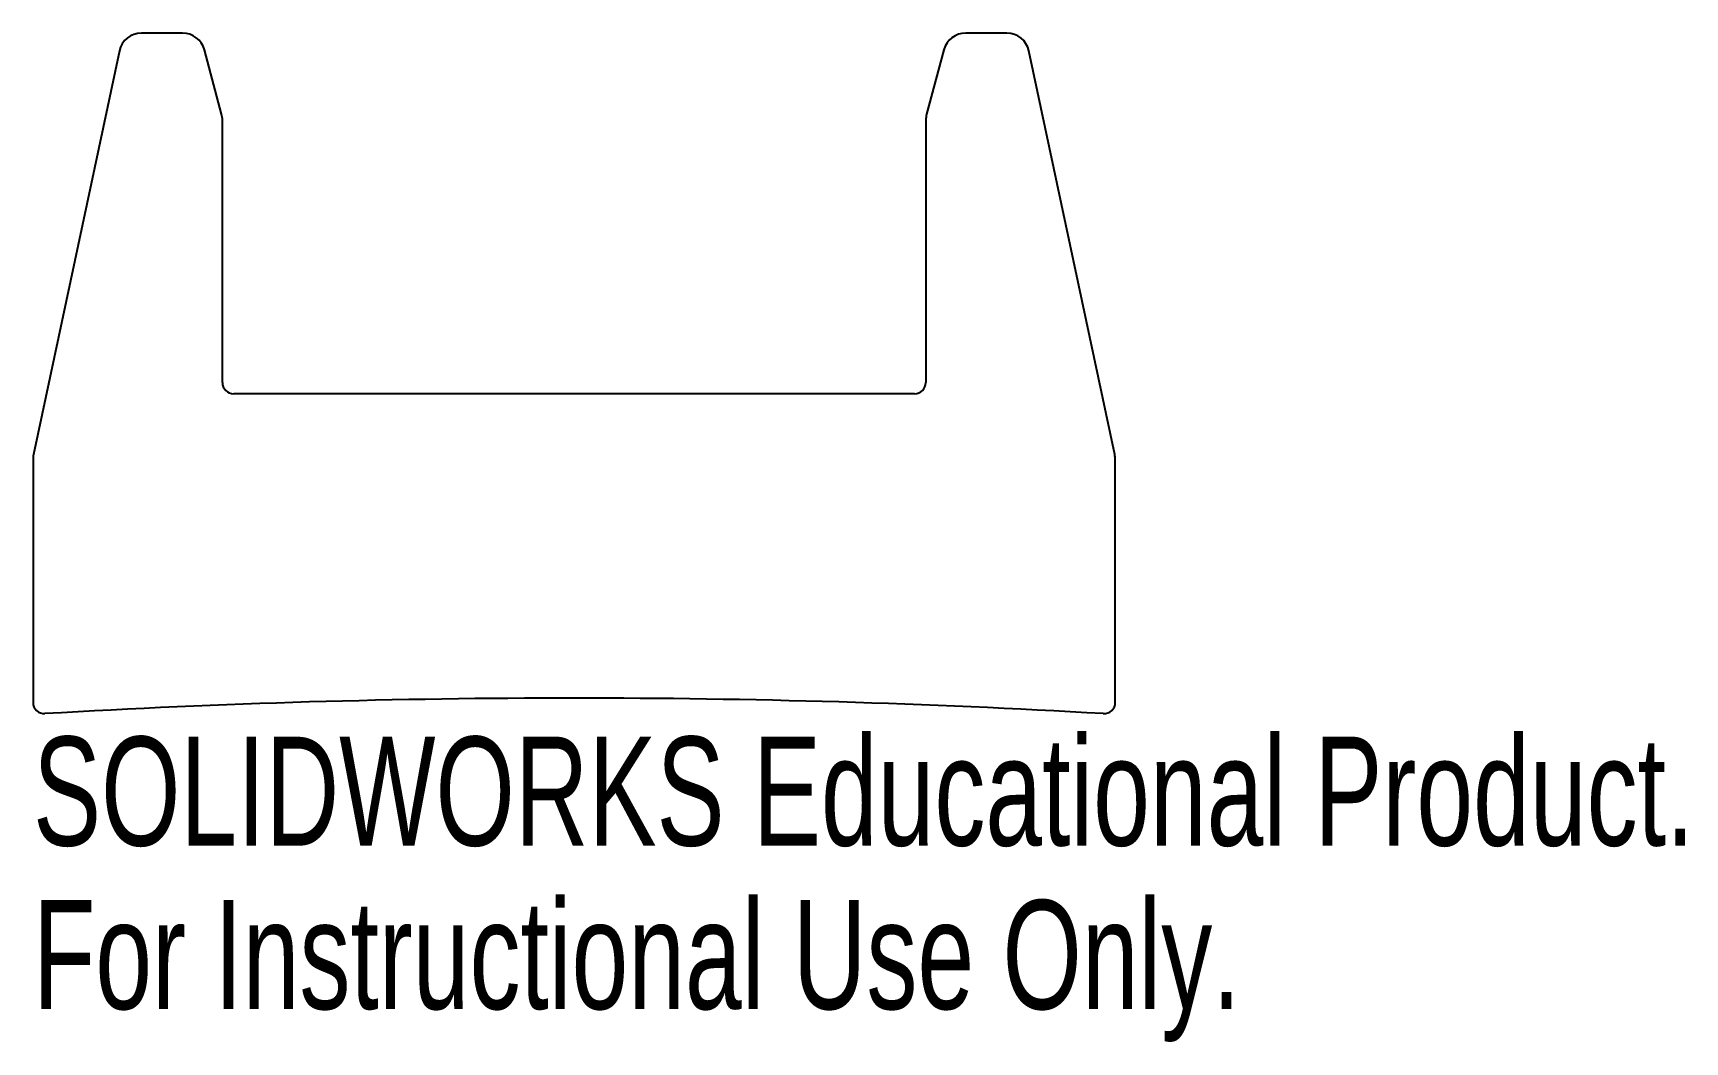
# Model space of a CAD drawing. Header units: millimetres. Extents: x -24 to 49.3, y -28.8 to 16.
import ezdxf

# ---------------------------------------------------------------- set-up
doc = ezdxf.new("R2010")
doc.units = ezdxf.units.MM
doc.styles.add('SLDTEXTSTYLE0', font='TXT', dxfattribs={"width": 0.7})

msp = doc.modelspace()

# ---------------------------------------------------------------- linework, layer by layer
at = {"color": 7, "linetype": 'Continuous', "lineweight": 25}
for p, q in [((-17.367, 16), (-19.19, 16)), ((19.19, 16), (17.367, 16)), ((-20.168, 15.208), (-23.978, -2.697)), ((-15.634, 12.395), (-16.401, 15.259)), ((16.401, 15.259), (15.634, 12.395)), ((23.978, -2.697), (20.168, 15.208)), ((-15.6, 0.5), (-15.6, 12.136)), ((15.6, 12.136), (15.6, 0.5)), ((15.1, 0), (-15.1, 0)), ((-24, -2.905), (-24, -13.69)), ((24, -13.69), (24, -2.905))]:
    msp.add_line(p, q, dxfattribs=at)
for centre, radius, start, end in [((-19.19, 15), 1, 90, 167.98852), ((-17.367, 15), 1, 15, 90), ((17.367, 15), 1, 90, 165), ((19.19, 15), 1, 12.01148, 90), ((-16.6, 12.136), 1, 0, 15), ((16.6, 12.136), 1, 165, 180), ((-15.1, 0.5), 0.5, 180, 270), ((15.1, 0.5), 0.5, 270, 0), ((-23, -2.905), 1, 167.98852, 180), ((23, -2.905), 1, 0, 12.01148), ((-23.5, -13.69), 0.5, 180, 273.36386), ((0, -413.5), 400, 86.63614, 93.36386), ((23.5, -13.69), 0.5, 266.63614, 0)]:
    msp.add_arc(centre, radius, start, end, dxfattribs=at)

# ---------------------------------------------------------------- texts
at = {"color": 7, "linetype": 'Continuous', "char_height": 4.83362, "attachment_point": 1, "style": 'SLDTEXTSTYLE0'}
for s, insert in [('SOLIDWORKS Educational Product.', (-24, -15.21)), ('For Instructional Use Only.', (-24, -22.46))]:
    msp.add_mtext(s, dxfattribs=dict(at, insert=insert))

doc.saveas('drawing.dxf')
